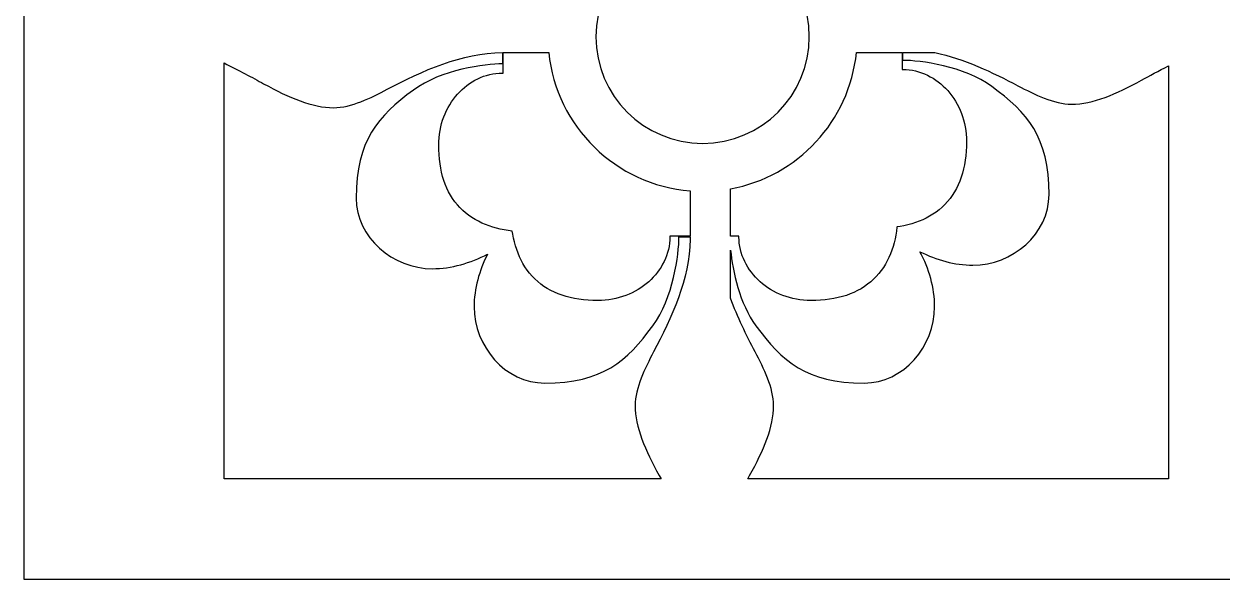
# Model space of a CAD drawing. Header units: centimetres. Extents: x 14.5 to 20.6, y -2.7 to 9.
# Drawn here: x 14.535 to 15.922, y -2.701 to -2.058 of the extents above; entities that cross this region are included whole.
import ezdxf

# ---------------------------------------------------------------- set-up
doc = ezdxf.new("R2010")
doc.units = ezdxf.units.CM
doc.header["$MEASUREMENT"] = 0
doc.layers.add('layer 1', color=7, linetype='Continuous')

msp = doc.modelspace()

# ---------------------------------------------------------------- linework, layer by layer
at = {"layer": 'layer 1', "color": 250, "lineweight": 30}
for points, knots in [([(14.53548, -2.70131), (14.53548, -2.70131), (14.53548, 9.00077), (14.53548, 9.00077), (14.53548, 9.00077), (14.53548, 9.00077), (20.59893, 9.00077), (20.59893, 9.00077), (20.59893, 9.00077), (20.59893, 9.00077), (20.59893, -2.70131), (20.59893, -2.70131), (20.59893, -2.70131), (20.59893, -2.70131), (14.53548, -2.70131), (14.53548, -2.70131)], [0, 0, 0, 0, 0.2, 0.2, 0.2, 0.2, 0.4, 0.4, 0.4, 0.4, 0.6, 0.6, 0.6, 0.6, 1, 1, 1, 1]), ([(15.19765, -2.07328), (15.19765, -2.00508), (15.25295, -1.94977), (15.32116, -1.94977), (15.32116, -1.94977), (15.38936, -1.94977), (15.44467, -2.00508), (15.44467, -2.07328), (15.44467, -2.07328), (15.44467, -2.14148), (15.38936, -2.19679), (15.32116, -2.19679), (15.32116, -2.19679), (15.25295, -2.19679), (15.19765, -2.14148), (15.19765, -2.07328)], [0, 0, 0, 0, 0.2, 0.2, 0.2, 0.2, 0.4, 0.4, 0.4, 0.4, 0.6, 0.6, 0.6, 0.6, 1, 1, 1, 1]), ([(15.27301, -2.58545), (15.27301, -2.58545), (15.27086, -2.58148), (15.27086, -2.58148), (15.27086, -2.58148), (15.25449, -2.55205), (15.24305, -2.52506), (15.24305, -2.50052), (15.24305, -2.50052), (15.24305, -2.48007), (15.25449, -2.45717), (15.26432, -2.43836), (15.26432, -2.43836), (15.28516, -2.39911), (15.30597, -2.35358), (15.30681, -2.30791), (15.30681, -2.30791), (15.30681, -2.30791), (15.30681, -2.30506), (15.30681, -2.30506), (15.30681, -2.30506), (15.30681, -2.30506), (15.29376, -2.30506), (15.29376, -2.30506), (15.29376, -2.30506), (15.29376, -2.32469), (15.28722, -2.37622), (15.26349, -2.4081), (15.26349, -2.4081), (15.23324, -2.449), (15.20544, -2.47434), (15.13837, -2.47434), (15.13837, -2.47434), (15.09257, -2.47434), (15.05659, -2.43183), (15.05659, -2.38602), (15.05659, -2.38602), (15.05659, -2.3653), (15.06263, -2.3439), (15.07218, -2.32495), (15.07218, -2.32495), (15.05257, -2.33531), (15.03013, -2.34193), (15.00841, -2.34193), (15.00841, -2.34193), (14.9626, -2.34193), (14.92009, -2.30595), (14.92009, -2.26015), (14.92009, -2.26015), (14.92009, -2.19308), (14.94543, -2.16529), (14.98633, -2.13503), (14.98633, -2.13503), (15.01821, -2.11131), (15.06974, -2.10476), (15.08938, -2.10476), (15.08938, -2.10476), (15.08938, -2.10476), (15.08938, -2.09168), (15.08938, -2.09168), (15.08938, -2.09168), (15.04275, -2.09168), (14.99614, -2.11294), (14.95607, -2.13421), (14.95607, -2.13421), (14.93726, -2.14403), (14.91436, -2.15547), (14.89391, -2.15547), (14.89391, -2.15547), (14.86937, -2.15547), (14.84239, -2.14403), (14.81296, -2.12766), (14.81296, -2.12766), (14.79994, -2.1206), (14.78405, -2.11218), (14.7672, -2.10371), (14.7672, -2.10371), (14.7672, -2.10371), (14.7672, -2.58545), (14.7672, -2.58545), (14.7672, -2.58545), (14.7672, -2.58545), (15.27301, -2.58545), (15.27301, -2.58545)], [0, 0, 0, 0, 0.0454545, 0.0454545, 0.0454545, 0.0454545, 0.0909091, 0.0909091, 0.0909091, 0.0909091, 0.1363636, 0.1363636, 0.1363636, 0.1363636, 0.1818182, 0.1818182, 0.1818182, 0.1818182, 0.2272727, 0.2272727, 0.2272727, 0.2272727, 0.2727273, 0.2727273, 0.2727273, 0.2727273, 0.3181818, 0.3181818, 0.3181818, 0.3181818, 0.3636364, 0.3636364, 0.3636364, 0.3636364, 0.4090909, 0.4090909, 0.4090909, 0.4090909, 0.4545455, 0.4545455, 0.4545455, 0.4545455, 0.5, 0.5, 0.5, 0.5, 0.5454545, 0.5454545, 0.5454545, 0.5454545, 0.5909091, 0.5909091, 0.5909091, 0.5909091, 0.6363636, 0.6363636, 0.6363636, 0.6363636, 0.6818182, 0.6818182, 0.6818182, 0.6818182, 0.7272727, 0.7272727, 0.7272727, 0.7272727, 0.7727273, 0.7727273, 0.7727273, 0.7727273, 0.8181818, 0.8181818, 0.8181818, 0.8181818, 0.8636364, 0.8636364, 0.8636364, 0.8636364, 0.9090909, 0.9090909, 0.9090909, 0.9090909, 1, 1, 1, 1]), ([(15.14304, -2.09168), (15.14304, -2.09168), (15.09009, -2.09168), (15.09009, -2.09168), (15.09009, -2.09168), (15.09009, -2.09168), (15.09009, -2.1153), (15.09009, -2.1153), (15.09009, -2.1153), (15.09009, -2.1153), (15.08909, -2.1153), (15.08909, -2.1153), (15.08909, -2.1153), (15.08909, -2.1153), (15.08563, -2.11541), (15.08563, -2.11541), (15.08563, -2.11541), (15.08563, -2.11541), (15.08193, -2.11574), (15.08193, -2.11574), (15.08193, -2.11574), (15.08193, -2.11574), (15.07826, -2.11629), (15.07826, -2.11629), (15.07826, -2.11629), (15.07826, -2.11629), (15.07465, -2.11705), (15.07465, -2.11705), (15.07465, -2.11705), (15.07465, -2.11705), (15.07109, -2.118), (15.07109, -2.118), (15.07109, -2.118), (15.07109, -2.118), (15.0676, -2.11915), (15.0676, -2.11915), (15.0676, -2.11915), (15.0676, -2.11915), (15.06418, -2.12048), (15.06418, -2.12048), (15.06418, -2.12048), (15.06418, -2.12048), (15.06084, -2.12199), (15.06084, -2.12199), (15.06084, -2.12199), (15.06084, -2.12199), (15.05758, -2.12368), (15.05758, -2.12368), (15.05758, -2.12368), (15.05758, -2.12368), (15.05441, -2.12552), (15.05441, -2.12552), (15.05441, -2.12552), (15.05441, -2.12552), (15.05133, -2.12753), (15.05133, -2.12753), (15.05133, -2.12753), (15.05133, -2.12753), (15.04834, -2.1297), (15.04834, -2.1297), (15.04834, -2.1297), (15.04834, -2.1297), (15.04546, -2.13201), (15.04546, -2.13201), (15.04546, -2.13201), (15.04546, -2.13201), (15.04267, -2.13447), (15.04267, -2.13447), (15.04267, -2.13447), (15.04267, -2.13447), (15.04, -2.13707), (15.04, -2.13707), (15.04, -2.13707), (15.04, -2.13707), (15.03744, -2.13981), (15.03744, -2.13981), (15.03744, -2.13981), (15.03744, -2.13981), (15.03499, -2.14268), (15.03499, -2.14268), (15.03499, -2.14268), (15.03499, -2.14268), (15.03267, -2.14568), (15.03267, -2.14568), (15.03267, -2.14568), (15.03267, -2.14568), (15.03047, -2.1488), (15.03047, -2.1488), (15.03047, -2.1488), (15.03047, -2.1488), (15.0284, -2.15205), (15.0284, -2.15205), (15.0284, -2.15205), (15.0284, -2.15205), (15.02647, -2.15541), (15.02647, -2.15541), (15.02647, -2.15541), (15.02647, -2.15541), (15.02468, -2.15888), (15.02468, -2.15888), (15.02468, -2.15888), (15.02468, -2.15888), (15.02304, -2.16246), (15.02304, -2.16246), (15.02304, -2.16246), (15.02304, -2.16246), (15.02154, -2.16614), (15.02154, -2.16614), (15.02154, -2.16614), (15.02154, -2.16614), (15.02021, -2.16993), (15.02021, -2.16993), (15.02021, -2.16993), (15.02021, -2.16993), (15.01903, -2.17381), (15.01903, -2.17381), (15.01903, -2.17381), (15.01903, -2.17381), (15.01802, -2.17778), (15.01802, -2.17778), (15.01802, -2.17778), (15.01802, -2.17778), (15.01719, -2.18184), (15.01719, -2.18184), (15.01719, -2.18184), (15.01719, -2.18184), (15.01653, -2.18598), (15.01653, -2.18598), (15.01653, -2.18598), (15.01653, -2.18598), (15.01605, -2.19019), (15.01605, -2.19019), (15.01605, -2.19019), (15.01605, -2.19019), (15.01576, -2.19447), (15.01576, -2.19447), (15.01576, -2.19447), (15.01576, -2.19447), (15.01567, -2.19875), (15.01567, -2.19875), (15.01567, -2.19875), (15.01567, -2.19875), (15.01576, -2.2044), (15.01576, -2.2044), (15.01576, -2.2044), (15.01576, -2.2044), (15.01603, -2.20985), (15.01603, -2.20985), (15.01603, -2.20985), (15.01603, -2.20985), (15.01648, -2.21516), (15.01648, -2.21516), (15.01648, -2.21516), (15.01648, -2.21516), (15.01713, -2.22033), (15.01713, -2.22033), (15.01713, -2.22033), (15.01713, -2.22033), (15.01796, -2.22537), (15.01796, -2.22537), (15.01796, -2.22537), (15.01796, -2.22537), (15.01898, -2.23028), (15.01898, -2.23028), (15.01898, -2.23028), (15.01898, -2.23028), (15.0202, -2.23505), (15.0202, -2.23505), (15.0202, -2.23505), (15.0202, -2.23505), (15.02162, -2.23968), (15.02162, -2.23968), (15.02162, -2.23968), (15.02162, -2.23968), (15.02324, -2.24417), (15.02324, -2.24417), (15.02324, -2.24417), (15.02324, -2.24417), (15.02507, -2.24853), (15.02507, -2.24853), (15.02507, -2.24853), (15.02507, -2.24853), (15.0271, -2.25273), (15.0271, -2.25273), (15.0271, -2.25273), (15.0271, -2.25273), (15.02934, -2.25677), (15.02934, -2.25677), (15.02934, -2.25677), (15.02934, -2.25677), (15.03177, -2.26065), (15.03177, -2.26065), (15.03177, -2.26065), (15.03177, -2.26065), (15.03441, -2.26436), (15.03441, -2.26436), (15.03441, -2.26436), (15.03441, -2.26436), (15.03724, -2.26788), (15.03724, -2.26788), (15.03724, -2.26788), (15.03724, -2.26788), (15.04025, -2.27122), (15.04025, -2.27122), (15.04025, -2.27122), (15.04025, -2.27122), (15.04344, -2.27436), (15.04344, -2.27436), (15.04344, -2.27436), (15.04344, -2.27436), (15.04679, -2.2773), (15.04679, -2.2773), (15.04679, -2.2773), (15.04679, -2.2773), (15.05029, -2.28004), (15.05029, -2.28004), (15.05029, -2.28004), (15.05029, -2.28004), (15.05393, -2.28258), (15.05393, -2.28258), (15.05393, -2.28258), (15.05393, -2.28258), (15.0577, -2.28491), (15.0577, -2.28491), (15.0577, -2.28491), (15.0577, -2.28491), (15.06159, -2.28705), (15.06159, -2.28705), (15.06159, -2.28705), (15.06159, -2.28705), (15.06558, -2.289), (15.06558, -2.289), (15.06558, -2.289), (15.06558, -2.289), (15.06968, -2.29075), (15.06968, -2.29075), (15.06968, -2.29075), (15.06968, -2.29075), (15.07387, -2.29232), (15.07387, -2.29232), (15.07387, -2.29232), (15.07387, -2.29232), (15.07814, -2.29372), (15.07814, -2.29372), (15.07814, -2.29372), (15.07814, -2.29372), (15.0825, -2.29495), (15.0825, -2.29495), (15.0825, -2.29495), (15.0825, -2.29495), (15.08694, -2.29602), (15.08694, -2.29602), (15.08694, -2.29602), (15.08694, -2.29602), (15.09145, -2.29693), (15.09145, -2.29693), (15.09145, -2.29693), (15.09145, -2.29693), (15.09604, -2.2977), (15.09604, -2.2977), (15.09604, -2.2977), (15.09604, -2.2977), (15.1007, -2.29832), (15.1007, -2.29832), (15.1007, -2.29832), (15.1007, -2.29832), (15.10084, -2.29833), (15.10084, -2.29833), (15.10084, -2.29833), (15.10084, -2.29833), (15.1014, -2.30185), (15.1014, -2.30185), (15.1014, -2.30185), (15.1014, -2.30185), (15.10228, -2.30642), (15.10228, -2.30642), (15.10228, -2.30642), (15.10228, -2.30642), (15.10332, -2.31091), (15.10332, -2.31091), (15.10332, -2.31091), (15.10332, -2.31091), (15.10452, -2.31533), (15.10452, -2.31533), (15.10452, -2.31533), (15.10452, -2.31533), (15.10589, -2.31966), (15.10589, -2.31966), (15.10589, -2.31966), (15.10589, -2.31966), (15.10744, -2.3239), (15.10744, -2.3239), (15.10744, -2.3239), (15.10744, -2.3239), (15.10917, -2.32805), (15.10917, -2.32805), (15.10917, -2.32805), (15.10917, -2.32805), (15.1111, -2.3321), (15.1111, -2.3321), (15.1111, -2.3321), (15.1111, -2.3321), (15.11321, -2.33604), (15.11321, -2.33604), (15.11321, -2.33604), (15.11321, -2.33604), (15.11553, -2.33986), (15.11553, -2.33986), (15.11553, -2.33986), (15.11553, -2.33986), (15.11806, -2.34356), (15.11806, -2.34356), (15.11806, -2.34356), (15.11806, -2.34356), (15.12079, -2.34712), (15.12079, -2.34712), (15.12079, -2.34712), (15.12079, -2.34712), (15.12373, -2.35052), (15.12373, -2.35052), (15.12373, -2.35052), (15.12373, -2.35052), (15.12687, -2.35375), (15.12687, -2.35375), (15.12687, -2.35375), (15.12687, -2.35375), (15.1302, -2.35681), (15.1302, -2.35681), (15.1302, -2.35681), (15.1302, -2.35681), (15.13373, -2.35969), (15.13373, -2.35969), (15.13373, -2.35969), (15.13373, -2.35969), (15.13745, -2.36238), (15.13745, -2.36238), (15.13745, -2.36238), (15.13745, -2.36238), (15.14135, -2.36486), (15.14135, -2.36486), (15.14135, -2.36486), (15.14135, -2.36486), (15.14541, -2.36713), (15.14541, -2.36713), (15.14541, -2.36713), (15.14541, -2.36713), (15.14963, -2.3692), (15.14963, -2.3692), (15.14963, -2.3692), (15.14963, -2.3692), (15.15401, -2.37106), (15.15401, -2.37106), (15.15401, -2.37106), (15.15401, -2.37106), (15.15853, -2.37271), (15.15853, -2.37271), (15.15853, -2.37271), (15.15853, -2.37271), (15.16319, -2.37415), (15.16319, -2.37415), (15.16319, -2.37415), (15.16319, -2.37415), (15.168, -2.37539), (15.168, -2.37539), (15.168, -2.37539), (15.168, -2.37539), (15.17294, -2.37644), (15.17294, -2.37644), (15.17294, -2.37644), (15.17294, -2.37644), (15.17802, -2.37728), (15.17802, -2.37728), (15.17802, -2.37728), (15.17802, -2.37728), (15.18323, -2.37794), (15.18323, -2.37794), (15.18323, -2.37794), (15.18323, -2.37794), (15.18858, -2.3784), (15.18858, -2.3784), (15.18858, -2.3784), (15.18858, -2.3784), (15.19407, -2.37868), (15.19407, -2.37868), (15.19407, -2.37868), (15.19407, -2.37868), (15.19977, -2.37877), (15.19977, -2.37877), (15.19977, -2.37877), (15.19977, -2.37877), (15.20405, -2.37867), (15.20405, -2.37867), (15.20405, -2.37867), (15.20405, -2.37867), (15.20833, -2.37838), (15.20833, -2.37838), (15.20833, -2.37838), (15.20833, -2.37838), (15.21254, -2.37791), (15.21254, -2.37791), (15.21254, -2.37791), (15.21254, -2.37791), (15.21668, -2.37725), (15.21668, -2.37725), (15.21668, -2.37725), (15.21668, -2.37725), (15.22074, -2.37641), (15.22074, -2.37641), (15.22074, -2.37641), (15.22074, -2.37641), (15.22471, -2.3754), (15.22471, -2.3754), (15.22471, -2.3754), (15.22471, -2.3754), (15.22859, -2.37423), (15.22859, -2.37423), (15.22859, -2.37423), (15.22859, -2.37423), (15.23238, -2.37289), (15.23238, -2.37289), (15.23238, -2.37289), (15.23238, -2.37289), (15.23606, -2.3714), (15.23606, -2.3714), (15.23606, -2.3714), (15.23606, -2.3714), (15.23964, -2.36975), (15.23964, -2.36975), (15.23964, -2.36975), (15.23964, -2.36975), (15.24312, -2.36796), (15.24312, -2.36796), (15.24312, -2.36796), (15.24312, -2.36796), (15.24648, -2.36603), (15.24648, -2.36603), (15.24648, -2.36603), (15.24648, -2.36603), (15.24972, -2.36396), (15.24972, -2.36396), (15.24972, -2.36396), (15.24972, -2.36396), (15.25285, -2.36177), (15.25285, -2.36177), (15.25285, -2.36177), (15.25285, -2.36177), (15.25585, -2.35944), (15.25585, -2.35944), (15.25585, -2.35944), (15.25585, -2.35944), (15.25872, -2.357), (15.25872, -2.357), (15.25872, -2.357), (15.25872, -2.357), (15.26145, -2.35444), (15.26145, -2.35444), (15.26145, -2.35444), (15.26145, -2.35444), (15.26406, -2.35176), (15.26406, -2.35176), (15.26406, -2.35176), (15.26406, -2.35176), (15.26651, -2.34898), (15.26651, -2.34898), (15.26651, -2.34898), (15.26651, -2.34898), (15.26883, -2.34609), (15.26883, -2.34609), (15.26883, -2.34609), (15.26883, -2.34609), (15.27099, -2.34311), (15.27099, -2.34311), (15.27099, -2.34311), (15.27099, -2.34311), (15.27301, -2.34003), (15.27301, -2.34003), (15.27301, -2.34003), (15.27301, -2.34003), (15.27485, -2.33686), (15.27485, -2.33686), (15.27485, -2.33686), (15.27485, -2.33686), (15.27654, -2.33359), (15.27654, -2.33359), (15.27654, -2.33359), (15.27654, -2.33359), (15.27805, -2.33025), (15.27805, -2.33025), (15.27805, -2.33025), (15.27805, -2.33025), (15.27938, -2.32684), (15.27938, -2.32684), (15.27938, -2.32684), (15.27938, -2.32684), (15.28053, -2.32335), (15.28053, -2.32335), (15.28053, -2.32335), (15.28053, -2.32335), (15.28148, -2.31979), (15.28148, -2.31979), (15.28148, -2.31979), (15.28148, -2.31979), (15.28224, -2.31617), (15.28224, -2.31617), (15.28224, -2.31617), (15.28224, -2.31617), (15.28279, -2.31251), (15.28279, -2.31251), (15.28279, -2.31251), (15.28279, -2.31251), (15.28312, -2.3088), (15.28312, -2.3088), (15.28312, -2.3088), (15.28312, -2.3088), (15.28323, -2.30535), (15.28323, -2.30535), (15.28323, -2.30535), (15.28323, -2.30535), (15.28323, -2.30435), (15.28323, -2.30435), (15.28323, -2.30435), (15.28323, -2.30435), (15.30681, -2.30435), (15.30681, -2.30435), (15.30681, -2.30435), (15.30681, -2.30435), (15.30681, -2.25176), (15.30681, -2.25176), (15.30681, -2.25176), (15.22073, -2.24493), (15.15178, -2.1772), (15.14304, -2.09168)], [0, 0, 0, 0, 0.0074627, 0.0074627, 0.0074627, 0.0074627, 0.0149254, 0.0149254, 0.0149254, 0.0149254, 0.0223881, 0.0223881, 0.0223881, 0.0223881, 0.0298507, 0.0298507, 0.0298507, 0.0298507, 0.0373134, 0.0373134, 0.0373134, 0.0373134, 0.0447761, 0.0447761, 0.0447761, 0.0447761, 0.0522388, 0.0522388, 0.0522388, 0.0522388, 0.0597015, 0.0597015, 0.0597015, 0.0597015, 0.0671642, 0.0671642, 0.0671642, 0.0671642, 0.0746269, 0.0746269, 0.0746269, 0.0746269, 0.0820896, 0.0820896, 0.0820896, 0.0820896, 0.0895522, 0.0895522, 0.0895522, 0.0895522, 0.0970149, 0.0970149, 0.0970149, 0.0970149, 0.1044776, 0.1044776, 0.1044776, 0.1044776, 0.1119403, 0.1119403, 0.1119403, 0.1119403, 0.119403, 0.119403, 0.119403, 0.119403, 0.1268657, 0.1268657, 0.1268657, 0.1268657, 0.1343284, 0.1343284, 0.1343284, 0.1343284, 0.141791, 0.141791, 0.141791, 0.141791, 0.1492537, 0.1492537, 0.1492537, 0.1492537, 0.1567164, 0.1567164, 0.1567164, 0.1567164, 0.1641791, 0.1641791, 0.1641791, 0.1641791, 0.1716418, 0.1716418, 0.1716418, 0.1716418, 0.1791045, 0.1791045, 0.1791045, 0.1791045, 0.1865672, 0.1865672, 0.1865672, 0.1865672, 0.1940299, 0.1940299, 0.1940299, 0.1940299, 0.2014925, 0.2014925, 0.2014925, 0.2014925, 0.2089552, 0.2089552, 0.2089552, 0.2089552, 0.2164179, 0.2164179, 0.2164179, 0.2164179, 0.2238806, 0.2238806, 0.2238806, 0.2238806, 0.2313433, 0.2313433, 0.2313433, 0.2313433, 0.238806, 0.238806, 0.238806, 0.238806, 0.2462687, 0.2462687, 0.2462687, 0.2462687, 0.2537313, 0.2537313, 0.2537313, 0.2537313, 0.261194, 0.261194, 0.261194, 0.261194, 0.2686567, 0.2686567, 0.2686567, 0.2686567, 0.2761194, 0.2761194, 0.2761194, 0.2761194, 0.2835821, 0.2835821, 0.2835821, 0.2835821, 0.2910448, 0.2910448, 0.2910448, 0.2910448, 0.2985075, 0.2985075, 0.2985075, 0.2985075, 0.3059701, 0.3059701, 0.3059701, 0.3059701, 0.3134328, 0.3134328, 0.3134328, 0.3134328, 0.3208955, 0.3208955, 0.3208955, 0.3208955, 0.3283582, 0.3283582, 0.3283582, 0.3283582, 0.3358209, 0.3358209, 0.3358209, 0.3358209, 0.3432836, 0.3432836, 0.3432836, 0.3432836, 0.3507463, 0.3507463, 0.3507463, 0.3507463, 0.358209, 0.358209, 0.358209, 0.358209, 0.3656716, 0.3656716, 0.3656716, 0.3656716, 0.3731343, 0.3731343, 0.3731343, 0.3731343, 0.380597, 0.380597, 0.380597, 0.380597, 0.3880597, 0.3880597, 0.3880597, 0.3880597, 0.3955224, 0.3955224, 0.3955224, 0.3955224, 0.4029851, 0.4029851, 0.4029851, 0.4029851, 0.4104478, 0.4104478, 0.4104478, 0.4104478, 0.4179104, 0.4179104, 0.4179104, 0.4179104, 0.4253731, 0.4253731, 0.4253731, 0.4253731, 0.4328358, 0.4328358, 0.4328358, 0.4328358, 0.4402985, 0.4402985, 0.4402985, 0.4402985, 0.4477612, 0.4477612, 0.4477612, 0.4477612, 0.4552239, 0.4552239, 0.4552239, 0.4552239, 0.4626866, 0.4626866, 0.4626866, 0.4626866, 0.4701493, 0.4701493, 0.4701493, 0.4701493, 0.4776119, 0.4776119, 0.4776119, 0.4776119, 0.4850746, 0.4850746, 0.4850746, 0.4850746, 0.4925373, 0.4925373, 0.4925373, 0.4925373, 0.5, 0.5, 0.5, 0.5, 0.5074627, 0.5074627, 0.5074627, 0.5074627, 0.5149254, 0.5149254, 0.5149254, 0.5149254, 0.5223881, 0.5223881, 0.5223881, 0.5223881, 0.5298507, 0.5298507, 0.5298507, 0.5298507, 0.5373134, 0.5373134, 0.5373134, 0.5373134, 0.5447761, 0.5447761, 0.5447761, 0.5447761, 0.5522388, 0.5522388, 0.5522388, 0.5522388, 0.5597015, 0.5597015, 0.5597015, 0.5597015, 0.5671642, 0.5671642, 0.5671642, 0.5671642, 0.5746269, 0.5746269, 0.5746269, 0.5746269, 0.5820896, 0.5820896, 0.5820896, 0.5820896, 0.5895522, 0.5895522, 0.5895522, 0.5895522, 0.5970149, 0.5970149, 0.5970149, 0.5970149, 0.6044776, 0.6044776, 0.6044776, 0.6044776, 0.6119403, 0.6119403, 0.6119403, 0.6119403, 0.619403, 0.619403, 0.619403, 0.619403, 0.6268657, 0.6268657, 0.6268657, 0.6268657, 0.6343284, 0.6343284, 0.6343284, 0.6343284, 0.641791, 0.641791, 0.641791, 0.641791, 0.6492537, 0.6492537, 0.6492537, 0.6492537, 0.6567164, 0.6567164, 0.6567164, 0.6567164, 0.6641791, 0.6641791, 0.6641791, 0.6641791, 0.6716418, 0.6716418, 0.6716418, 0.6716418, 0.6791045, 0.6791045, 0.6791045, 0.6791045, 0.6865672, 0.6865672, 0.6865672, 0.6865672, 0.6940299, 0.6940299, 0.6940299, 0.6940299, 0.7014925, 0.7014925, 0.7014925, 0.7014925, 0.7089552, 0.7089552, 0.7089552, 0.7089552, 0.7164179, 0.7164179, 0.7164179, 0.7164179, 0.7238806, 0.7238806, 0.7238806, 0.7238806, 0.7313433, 0.7313433, 0.7313433, 0.7313433, 0.738806, 0.738806, 0.738806, 0.738806, 0.7462687, 0.7462687, 0.7462687, 0.7462687, 0.7537313, 0.7537313, 0.7537313, 0.7537313, 0.761194, 0.761194, 0.761194, 0.761194, 0.7686567, 0.7686567, 0.7686567, 0.7686567, 0.7761194, 0.7761194, 0.7761194, 0.7761194, 0.7835821, 0.7835821, 0.7835821, 0.7835821, 0.7910448, 0.7910448, 0.7910448, 0.7910448, 0.7985075, 0.7985075, 0.7985075, 0.7985075, 0.8059701, 0.8059701, 0.8059701, 0.8059701, 0.8134328, 0.8134328, 0.8134328, 0.8134328, 0.8208955, 0.8208955, 0.8208955, 0.8208955, 0.8283582, 0.8283582, 0.8283582, 0.8283582, 0.8358209, 0.8358209, 0.8358209, 0.8358209, 0.8432836, 0.8432836, 0.8432836, 0.8432836, 0.8507463, 0.8507463, 0.8507463, 0.8507463, 0.858209, 0.858209, 0.858209, 0.858209, 0.8656716, 0.8656716, 0.8656716, 0.8656716, 0.8731343, 0.8731343, 0.8731343, 0.8731343, 0.880597, 0.880597, 0.880597, 0.880597, 0.8880597, 0.8880597, 0.8880597, 0.8880597, 0.8955224, 0.8955224, 0.8955224, 0.8955224, 0.9029851, 0.9029851, 0.9029851, 0.9029851, 0.9104478, 0.9104478, 0.9104478, 0.9104478, 0.9179104, 0.9179104, 0.9179104, 0.9179104, 0.9253731, 0.9253731, 0.9253731, 0.9253731, 0.9328358, 0.9328358, 0.9328358, 0.9328358, 0.9402985, 0.9402985, 0.9402985, 0.9402985, 0.9477612, 0.9477612, 0.9477612, 0.9477612, 0.9552239, 0.9552239, 0.9552239, 0.9552239, 0.9626866, 0.9626866, 0.9626866, 0.9626866, 0.9701493, 0.9701493, 0.9701493, 0.9701493, 0.9776119, 0.9776119, 0.9776119, 0.9776119, 0.9850746, 0.9850746, 0.9850746, 0.9850746, 1, 1, 1, 1]), ([(15.8605, -2.58545), (15.8605, -2.58545), (15.8605, -2.10707), (15.8605, -2.10707), (15.8605, -2.10707), (15.84914, -2.11294), (15.83853, -2.11859), (15.82935, -2.12357), (15.82935, -2.12357), (15.79992, -2.13994), (15.77294, -2.15138), (15.7484, -2.15138), (15.7484, -2.15138), (15.72795, -2.15138), (15.70505, -2.13994), (15.68624, -2.13012), (15.68624, -2.13012), (15.65679, -2.11448), (15.62381, -2.09886), (15.58989, -2.09168), (15.58989, -2.09168), (15.58989, -2.09168), (15.55294, -2.09168), (15.55294, -2.09168), (15.55294, -2.09168), (15.55294, -2.09168), (15.55294, -2.10067), (15.55294, -2.10067), (15.55294, -2.10067), (15.57257, -2.10067), (15.6241, -2.10722), (15.65598, -2.13094), (15.65598, -2.13094), (15.69688, -2.1612), (15.72222, -2.18899), (15.72222, -2.25607), (15.72222, -2.25607), (15.72222, -2.30187), (15.67971, -2.33784), (15.6339, -2.33784), (15.6339, -2.33784), (15.61317, -2.33784), (15.59178, -2.33181), (15.57282, -2.32225), (15.57282, -2.32225), (15.58318, -2.34186), (15.5898, -2.36431), (15.5898, -2.38602), (15.5898, -2.38602), (15.5898, -2.43183), (15.55383, -2.47434), (15.50803, -2.47434), (15.50803, -2.47434), (15.44096, -2.47434), (15.41316, -2.449), (15.3829, -2.4081), (15.3829, -2.4081), (15.36394, -2.38262), (15.35595, -2.34457), (15.35351, -2.32031), (15.35351, -2.32031), (15.35351, -2.32031), (15.35351, -2.37603), (15.35351, -2.37603), (15.35351, -2.37603), (15.36141, -2.39785), (15.37175, -2.41888), (15.38209, -2.43836), (15.38209, -2.43836), (15.3919, -2.45717), (15.40335, -2.48007), (15.40335, -2.50052), (15.40335, -2.50052), (15.40335, -2.52506), (15.3919, -2.55205), (15.37554, -2.58148), (15.37554, -2.58148), (15.37554, -2.58148), (15.37339, -2.58545), (15.37339, -2.58545), (15.37339, -2.58545), (15.37339, -2.58545), (15.8605, -2.58545), (15.8605, -2.58545)], [0, 0, 0, 0, 0.0454545, 0.0454545, 0.0454545, 0.0454545, 0.0909091, 0.0909091, 0.0909091, 0.0909091, 0.1363636, 0.1363636, 0.1363636, 0.1363636, 0.1818182, 0.1818182, 0.1818182, 0.1818182, 0.2272727, 0.2272727, 0.2272727, 0.2272727, 0.2727273, 0.2727273, 0.2727273, 0.2727273, 0.3181818, 0.3181818, 0.3181818, 0.3181818, 0.3636364, 0.3636364, 0.3636364, 0.3636364, 0.4090909, 0.4090909, 0.4090909, 0.4090909, 0.4545455, 0.4545455, 0.4545455, 0.4545455, 0.5, 0.5, 0.5, 0.5, 0.5454545, 0.5454545, 0.5454545, 0.5454545, 0.5909091, 0.5909091, 0.5909091, 0.5909091, 0.6363636, 0.6363636, 0.6363636, 0.6363636, 0.6818182, 0.6818182, 0.6818182, 0.6818182, 0.7272727, 0.7272727, 0.7272727, 0.7272727, 0.7727273, 0.7727273, 0.7727273, 0.7727273, 0.8181818, 0.8181818, 0.8181818, 0.8181818, 0.8636364, 0.8636364, 0.8636364, 0.8636364, 0.9090909, 0.9090909, 0.9090909, 0.9090909, 1, 1, 1, 1]), ([(15.55222, -2.09168), (15.55222, -2.09168), (15.49926, -2.09168), (15.49926, -2.09168), (15.49926, -2.09168), (15.49114, -2.17114), (15.43104, -2.23525), (15.35351, -2.24941), (15.35351, -2.24941), (15.35351, -2.24941), (15.35351, -2.30435), (15.35351, -2.30435), (15.35351, -2.30435), (15.35351, -2.30435), (15.36318, -2.30435), (15.36318, -2.30435), (15.36318, -2.30435), (15.36318, -2.30435), (15.36318, -2.30534), (15.36318, -2.30534), (15.36318, -2.30534), (15.36318, -2.30534), (15.36328, -2.3088), (15.36328, -2.3088), (15.36328, -2.3088), (15.36328, -2.3088), (15.36362, -2.31251), (15.36362, -2.31251), (15.36362, -2.31251), (15.36362, -2.31251), (15.36417, -2.31617), (15.36417, -2.31617), (15.36417, -2.31617), (15.36417, -2.31617), (15.36492, -2.31979), (15.36492, -2.31979), (15.36492, -2.31979), (15.36492, -2.31979), (15.36587, -2.32334), (15.36587, -2.32334), (15.36587, -2.32334), (15.36587, -2.32334), (15.36702, -2.32684), (15.36702, -2.32684), (15.36702, -2.32684), (15.36702, -2.32684), (15.36836, -2.33026), (15.36836, -2.33026), (15.36836, -2.33026), (15.36836, -2.33026), (15.36987, -2.33359), (15.36987, -2.33359), (15.36987, -2.33359), (15.36987, -2.33359), (15.37155, -2.33685), (15.37155, -2.33685), (15.37155, -2.33685), (15.37155, -2.33685), (15.3734, -2.34002), (15.3734, -2.34002), (15.3734, -2.34002), (15.3734, -2.34002), (15.37541, -2.34311), (15.37541, -2.34311), (15.37541, -2.34311), (15.37541, -2.34311), (15.37757, -2.34609), (15.37757, -2.34609), (15.37757, -2.34609), (15.37757, -2.34609), (15.37988, -2.34898), (15.37988, -2.34898), (15.37988, -2.34898), (15.37988, -2.34898), (15.38235, -2.35176), (15.38235, -2.35176), (15.38235, -2.35176), (15.38235, -2.35176), (15.38495, -2.35444), (15.38495, -2.35444), (15.38495, -2.35444), (15.38495, -2.35444), (15.38768, -2.35699), (15.38768, -2.35699), (15.38768, -2.35699), (15.38768, -2.35699), (15.39055, -2.35944), (15.39055, -2.35944), (15.39055, -2.35944), (15.39055, -2.35944), (15.39355, -2.36176), (15.39355, -2.36176), (15.39355, -2.36176), (15.39355, -2.36176), (15.39667, -2.36396), (15.39667, -2.36396), (15.39667, -2.36396), (15.39667, -2.36396), (15.39992, -2.36603), (15.39992, -2.36603), (15.39992, -2.36603), (15.39992, -2.36603), (15.40328, -2.36796), (15.40328, -2.36796), (15.40328, -2.36796), (15.40328, -2.36796), (15.40675, -2.36975), (15.40675, -2.36975), (15.40675, -2.36975), (15.40675, -2.36975), (15.41033, -2.3714), (15.41033, -2.3714), (15.41033, -2.3714), (15.41033, -2.3714), (15.41402, -2.37289), (15.41402, -2.37289), (15.41402, -2.37289), (15.41402, -2.37289), (15.4178, -2.37423), (15.4178, -2.37423), (15.4178, -2.37423), (15.4178, -2.37423), (15.42168, -2.3754), (15.42168, -2.3754), (15.42168, -2.3754), (15.42168, -2.3754), (15.42566, -2.37641), (15.42566, -2.37641), (15.42566, -2.37641), (15.42566, -2.37641), (15.42972, -2.37725), (15.42972, -2.37725), (15.42972, -2.37725), (15.42972, -2.37725), (15.43385, -2.37791), (15.43385, -2.37791), (15.43385, -2.37791), (15.43385, -2.37791), (15.43806, -2.37838), (15.43806, -2.37838), (15.43806, -2.37838), (15.43806, -2.37838), (15.44234, -2.37867), (15.44234, -2.37867), (15.44234, -2.37867), (15.44234, -2.37867), (15.44663, -2.37877), (15.44663, -2.37877), (15.44663, -2.37877), (15.44663, -2.37877), (15.45227, -2.37868), (15.45227, -2.37868), (15.45227, -2.37868), (15.45227, -2.37868), (15.45772, -2.37841), (15.45772, -2.37841), (15.45772, -2.37841), (15.45772, -2.37841), (15.46303, -2.37795), (15.46303, -2.37795), (15.46303, -2.37795), (15.46303, -2.37795), (15.46821, -2.37731), (15.46821, -2.37731), (15.46821, -2.37731), (15.46821, -2.37731), (15.47324, -2.37648), (15.47324, -2.37648), (15.47324, -2.37648), (15.47324, -2.37648), (15.47815, -2.37545), (15.47815, -2.37545), (15.47815, -2.37545), (15.47815, -2.37545), (15.48292, -2.37423), (15.48292, -2.37423), (15.48292, -2.37423), (15.48292, -2.37423), (15.48755, -2.37281), (15.48755, -2.37281), (15.48755, -2.37281), (15.48755, -2.37281), (15.49205, -2.37119), (15.49205, -2.37119), (15.49205, -2.37119), (15.49205, -2.37119), (15.4964, -2.36936), (15.4964, -2.36936), (15.4964, -2.36936), (15.4964, -2.36936), (15.5006, -2.36733), (15.5006, -2.36733), (15.5006, -2.36733), (15.5006, -2.36733), (15.50465, -2.3651), (15.50465, -2.3651), (15.50465, -2.3651), (15.50465, -2.3651), (15.50852, -2.36266), (15.50852, -2.36266), (15.50852, -2.36266), (15.50852, -2.36266), (15.51223, -2.36002), (15.51223, -2.36002), (15.51223, -2.36002), (15.51223, -2.36002), (15.51576, -2.35719), (15.51576, -2.35719), (15.51576, -2.35719), (15.51576, -2.35719), (15.51909, -2.35418), (15.51909, -2.35418), (15.51909, -2.35418), (15.51909, -2.35418), (15.52223, -2.35099), (15.52223, -2.35099), (15.52223, -2.35099), (15.52223, -2.35099), (15.52518, -2.34764), (15.52518, -2.34764), (15.52518, -2.34764), (15.52518, -2.34764), (15.52792, -2.34414), (15.52792, -2.34414), (15.52792, -2.34414), (15.52792, -2.34414), (15.53045, -2.3405), (15.53045, -2.3405), (15.53045, -2.3405), (15.53045, -2.3405), (15.53279, -2.33673), (15.53279, -2.33673), (15.53279, -2.33673), (15.53279, -2.33673), (15.53493, -2.33284), (15.53493, -2.33284), (15.53493, -2.33284), (15.53493, -2.33284), (15.53687, -2.32885), (15.53687, -2.32885), (15.53687, -2.32885), (15.53687, -2.32885), (15.53863, -2.32475), (15.53863, -2.32475), (15.53863, -2.32475), (15.53863, -2.32475), (15.5402, -2.32056), (15.5402, -2.32056), (15.5402, -2.32056), (15.5402, -2.32056), (15.5416, -2.31629), (15.5416, -2.31629), (15.5416, -2.31629), (15.5416, -2.31629), (15.54283, -2.31193), (15.54283, -2.31193), (15.54283, -2.31193), (15.54283, -2.31193), (15.54389, -2.30749), (15.54389, -2.30749), (15.54389, -2.30749), (15.54389, -2.30749), (15.54481, -2.30298), (15.54481, -2.30298), (15.54481, -2.30298), (15.54481, -2.30298), (15.54557, -2.29839), (15.54557, -2.29839), (15.54557, -2.29839), (15.54557, -2.29839), (15.54619, -2.29373), (15.54619, -2.29373), (15.54619, -2.29373), (15.54619, -2.29373), (15.54621, -2.29359), (15.54621, -2.29359), (15.54621, -2.29359), (15.54621, -2.29359), (15.54972, -2.29304), (15.54972, -2.29304), (15.54972, -2.29304), (15.54972, -2.29304), (15.55429, -2.29215), (15.55429, -2.29215), (15.55429, -2.29215), (15.55429, -2.29215), (15.55878, -2.29112), (15.55878, -2.29112), (15.55878, -2.29112), (15.55878, -2.29112), (15.5632, -2.28991), (15.5632, -2.28991), (15.5632, -2.28991), (15.5632, -2.28991), (15.56753, -2.28854), (15.56753, -2.28854), (15.56753, -2.28854), (15.56753, -2.28854), (15.57177, -2.28699), (15.57177, -2.28699), (15.57177, -2.28699), (15.57177, -2.28699), (15.57592, -2.28526), (15.57592, -2.28526), (15.57592, -2.28526), (15.57592, -2.28526), (15.57997, -2.28334), (15.57997, -2.28334), (15.57997, -2.28334), (15.57997, -2.28334), (15.58391, -2.28122), (15.58391, -2.28122), (15.58391, -2.28122), (15.58391, -2.28122), (15.58774, -2.2789), (15.58774, -2.2789), (15.58774, -2.2789), (15.58774, -2.2789), (15.59143, -2.27638), (15.59143, -2.27638), (15.59143, -2.27638), (15.59143, -2.27638), (15.59499, -2.27364), (15.59499, -2.27364), (15.59499, -2.27364), (15.59499, -2.27364), (15.59839, -2.27071), (15.59839, -2.27071), (15.59839, -2.27071), (15.59839, -2.27071), (15.60163, -2.26757), (15.60163, -2.26757), (15.60163, -2.26757), (15.60163, -2.26757), (15.60469, -2.26423), (15.60469, -2.26423), (15.60469, -2.26423), (15.60469, -2.26423), (15.60757, -2.2607), (15.60757, -2.2607), (15.60757, -2.2607), (15.60757, -2.2607), (15.61025, -2.25698), (15.61025, -2.25698), (15.61025, -2.25698), (15.61025, -2.25698), (15.61273, -2.25309), (15.61273, -2.25309), (15.61273, -2.25309), (15.61273, -2.25309), (15.615, -2.24903), (15.615, -2.24903), (15.615, -2.24903), (15.615, -2.24903), (15.61707, -2.2448), (15.61707, -2.2448), (15.61707, -2.2448), (15.61707, -2.2448), (15.61893, -2.24043), (15.61893, -2.24043), (15.61893, -2.24043), (15.61893, -2.24043), (15.62058, -2.23591), (15.62058, -2.23591), (15.62058, -2.23591), (15.62058, -2.23591), (15.62203, -2.23124), (15.62203, -2.23124), (15.62203, -2.23124), (15.62203, -2.23124), (15.62327, -2.22644), (15.62327, -2.22644), (15.62327, -2.22644), (15.62327, -2.22644), (15.62431, -2.2215), (15.62431, -2.2215), (15.62431, -2.2215), (15.62431, -2.2215), (15.62516, -2.21642), (15.62516, -2.21642), (15.62516, -2.21642), (15.62516, -2.21642), (15.62581, -2.21121), (15.62581, -2.21121), (15.62581, -2.21121), (15.62581, -2.21121), (15.62627, -2.20586), (15.62627, -2.20586), (15.62627, -2.20586), (15.62627, -2.20586), (15.62655, -2.20036), (15.62655, -2.20036), (15.62655, -2.20036), (15.62655, -2.20036), (15.62664, -2.19466), (15.62664, -2.19466), (15.62664, -2.19466), (15.62664, -2.19466), (15.62655, -2.19038), (15.62655, -2.19038), (15.62655, -2.19038), (15.62655, -2.19038), (15.62626, -2.1861), (15.62626, -2.1861), (15.62626, -2.1861), (15.62626, -2.1861), (15.62578, -2.18189), (15.62578, -2.18189), (15.62578, -2.18189), (15.62578, -2.18189), (15.62512, -2.17775), (15.62512, -2.17775), (15.62512, -2.17775), (15.62512, -2.17775), (15.62429, -2.17369), (15.62429, -2.17369), (15.62429, -2.17369), (15.62429, -2.17369), (15.62328, -2.16972), (15.62328, -2.16972), (15.62328, -2.16972), (15.62328, -2.16972), (15.6221, -2.16584), (15.6221, -2.16584), (15.6221, -2.16584), (15.6221, -2.16584), (15.62077, -2.16205), (15.62077, -2.16205), (15.62077, -2.16205), (15.62077, -2.16205), (15.61927, -2.15837), (15.61927, -2.15837), (15.61927, -2.15837), (15.61927, -2.15837), (15.61763, -2.15479), (15.61763, -2.15479), (15.61763, -2.15479), (15.61763, -2.15479), (15.61584, -2.15132), (15.61584, -2.15132), (15.61584, -2.15132), (15.61584, -2.15132), (15.6139, -2.14796), (15.6139, -2.14796), (15.6139, -2.14796), (15.6139, -2.14796), (15.61184, -2.14471), (15.61184, -2.14471), (15.61184, -2.14471), (15.61184, -2.14471), (15.60964, -2.14159), (15.60964, -2.14159), (15.60964, -2.14159), (15.60964, -2.14159), (15.60732, -2.13859), (15.60732, -2.13859), (15.60732, -2.13859), (15.60732, -2.13859), (15.60487, -2.13572), (15.60487, -2.13572), (15.60487, -2.13572), (15.60487, -2.13572), (15.60231, -2.13298), (15.60231, -2.13298), (15.60231, -2.13298), (15.60231, -2.13298), (15.59963, -2.13038), (15.59963, -2.13038), (15.59963, -2.13038), (15.59963, -2.13038), (15.59685, -2.12792), (15.59685, -2.12792), (15.59685, -2.12792), (15.59685, -2.12792), (15.59397, -2.1256), (15.59397, -2.1256), (15.59397, -2.1256), (15.59397, -2.1256), (15.59098, -2.12344), (15.59098, -2.12344), (15.59098, -2.12344), (15.59098, -2.12344), (15.5879, -2.12143), (15.5879, -2.12143), (15.5879, -2.12143), (15.5879, -2.12143), (15.58473, -2.11958), (15.58473, -2.11958), (15.58473, -2.11958), (15.58473, -2.11958), (15.58147, -2.1179), (15.58147, -2.1179), (15.58147, -2.1179), (15.58147, -2.1179), (15.57812, -2.11639), (15.57812, -2.11639), (15.57812, -2.11639), (15.57812, -2.11639), (15.57471, -2.11505), (15.57471, -2.11505), (15.57471, -2.11505), (15.57471, -2.11505), (15.57122, -2.11391), (15.57122, -2.11391), (15.57122, -2.11391), (15.57122, -2.11391), (15.56766, -2.11295), (15.56766, -2.11295), (15.56766, -2.11295), (15.56766, -2.11295), (15.56405, -2.1122), (15.56405, -2.1122), (15.56405, -2.1122), (15.56405, -2.1122), (15.56038, -2.11165), (15.56038, -2.11165), (15.56038, -2.11165), (15.56038, -2.11165), (15.55668, -2.11131), (15.55668, -2.11131), (15.55668, -2.11131), (15.55668, -2.11131), (15.55322, -2.11121), (15.55322, -2.11121), (15.55322, -2.11121), (15.55322, -2.11121), (15.55222, -2.11121), (15.55222, -2.11121), (15.55222, -2.11121), (15.55222, -2.11121), (15.55222, -2.09168), (15.55222, -2.09168)], [0, 0, 0, 0, 0.0074627, 0.0074627, 0.0074627, 0.0074627, 0.0149254, 0.0149254, 0.0149254, 0.0149254, 0.0223881, 0.0223881, 0.0223881, 0.0223881, 0.0298507, 0.0298507, 0.0298507, 0.0298507, 0.0373134, 0.0373134, 0.0373134, 0.0373134, 0.0447761, 0.0447761, 0.0447761, 0.0447761, 0.0522388, 0.0522388, 0.0522388, 0.0522388, 0.0597015, 0.0597015, 0.0597015, 0.0597015, 0.0671642, 0.0671642, 0.0671642, 0.0671642, 0.0746269, 0.0746269, 0.0746269, 0.0746269, 0.0820896, 0.0820896, 0.0820896, 0.0820896, 0.0895522, 0.0895522, 0.0895522, 0.0895522, 0.0970149, 0.0970149, 0.0970149, 0.0970149, 0.1044776, 0.1044776, 0.1044776, 0.1044776, 0.1119403, 0.1119403, 0.1119403, 0.1119403, 0.119403, 0.119403, 0.119403, 0.119403, 0.1268657, 0.1268657, 0.1268657, 0.1268657, 0.1343284, 0.1343284, 0.1343284, 0.1343284, 0.141791, 0.141791, 0.141791, 0.141791, 0.1492537, 0.1492537, 0.1492537, 0.1492537, 0.1567164, 0.1567164, 0.1567164, 0.1567164, 0.1641791, 0.1641791, 0.1641791, 0.1641791, 0.1716418, 0.1716418, 0.1716418, 0.1716418, 0.1791045, 0.1791045, 0.1791045, 0.1791045, 0.1865672, 0.1865672, 0.1865672, 0.1865672, 0.1940299, 0.1940299, 0.1940299, 0.1940299, 0.2014925, 0.2014925, 0.2014925, 0.2014925, 0.2089552, 0.2089552, 0.2089552, 0.2089552, 0.2164179, 0.2164179, 0.2164179, 0.2164179, 0.2238806, 0.2238806, 0.2238806, 0.2238806, 0.2313433, 0.2313433, 0.2313433, 0.2313433, 0.238806, 0.238806, 0.238806, 0.238806, 0.2462687, 0.2462687, 0.2462687, 0.2462687, 0.2537313, 0.2537313, 0.2537313, 0.2537313, 0.261194, 0.261194, 0.261194, 0.261194, 0.2686567, 0.2686567, 0.2686567, 0.2686567, 0.2761194, 0.2761194, 0.2761194, 0.2761194, 0.2835821, 0.2835821, 0.2835821, 0.2835821, 0.2910448, 0.2910448, 0.2910448, 0.2910448, 0.2985075, 0.2985075, 0.2985075, 0.2985075, 0.3059701, 0.3059701, 0.3059701, 0.3059701, 0.3134328, 0.3134328, 0.3134328, 0.3134328, 0.3208955, 0.3208955, 0.3208955, 0.3208955, 0.3283582, 0.3283582, 0.3283582, 0.3283582, 0.3358209, 0.3358209, 0.3358209, 0.3358209, 0.3432836, 0.3432836, 0.3432836, 0.3432836, 0.3507463, 0.3507463, 0.3507463, 0.3507463, 0.358209, 0.358209, 0.358209, 0.358209, 0.3656716, 0.3656716, 0.3656716, 0.3656716, 0.3731343, 0.3731343, 0.3731343, 0.3731343, 0.380597, 0.380597, 0.380597, 0.380597, 0.3880597, 0.3880597, 0.3880597, 0.3880597, 0.3955224, 0.3955224, 0.3955224, 0.3955224, 0.4029851, 0.4029851, 0.4029851, 0.4029851, 0.4104478, 0.4104478, 0.4104478, 0.4104478, 0.4179104, 0.4179104, 0.4179104, 0.4179104, 0.4253731, 0.4253731, 0.4253731, 0.4253731, 0.4328358, 0.4328358, 0.4328358, 0.4328358, 0.4402985, 0.4402985, 0.4402985, 0.4402985, 0.4477612, 0.4477612, 0.4477612, 0.4477612, 0.4552239, 0.4552239, 0.4552239, 0.4552239, 0.4626866, 0.4626866, 0.4626866, 0.4626866, 0.4701493, 0.4701493, 0.4701493, 0.4701493, 0.4776119, 0.4776119, 0.4776119, 0.4776119, 0.4850746, 0.4850746, 0.4850746, 0.4850746, 0.4925373, 0.4925373, 0.4925373, 0.4925373, 0.5, 0.5, 0.5, 0.5, 0.5074627, 0.5074627, 0.5074627, 0.5074627, 0.5149254, 0.5149254, 0.5149254, 0.5149254, 0.5223881, 0.5223881, 0.5223881, 0.5223881, 0.5298507, 0.5298507, 0.5298507, 0.5298507, 0.5373134, 0.5373134, 0.5373134, 0.5373134, 0.5447761, 0.5447761, 0.5447761, 0.5447761, 0.5522388, 0.5522388, 0.5522388, 0.5522388, 0.5597015, 0.5597015, 0.5597015, 0.5597015, 0.5671642, 0.5671642, 0.5671642, 0.5671642, 0.5746269, 0.5746269, 0.5746269, 0.5746269, 0.5820896, 0.5820896, 0.5820896, 0.5820896, 0.5895522, 0.5895522, 0.5895522, 0.5895522, 0.5970149, 0.5970149, 0.5970149, 0.5970149, 0.6044776, 0.6044776, 0.6044776, 0.6044776, 0.6119403, 0.6119403, 0.6119403, 0.6119403, 0.619403, 0.619403, 0.619403, 0.619403, 0.6268657, 0.6268657, 0.6268657, 0.6268657, 0.6343284, 0.6343284, 0.6343284, 0.6343284, 0.641791, 0.641791, 0.641791, 0.641791, 0.6492537, 0.6492537, 0.6492537, 0.6492537, 0.6567164, 0.6567164, 0.6567164, 0.6567164, 0.6641791, 0.6641791, 0.6641791, 0.6641791, 0.6716418, 0.6716418, 0.6716418, 0.6716418, 0.6791045, 0.6791045, 0.6791045, 0.6791045, 0.6865672, 0.6865672, 0.6865672, 0.6865672, 0.6940299, 0.6940299, 0.6940299, 0.6940299, 0.7014925, 0.7014925, 0.7014925, 0.7014925, 0.7089552, 0.7089552, 0.7089552, 0.7089552, 0.7164179, 0.7164179, 0.7164179, 0.7164179, 0.7238806, 0.7238806, 0.7238806, 0.7238806, 0.7313433, 0.7313433, 0.7313433, 0.7313433, 0.738806, 0.738806, 0.738806, 0.738806, 0.7462687, 0.7462687, 0.7462687, 0.7462687, 0.7537313, 0.7537313, 0.7537313, 0.7537313, 0.761194, 0.761194, 0.761194, 0.761194, 0.7686567, 0.7686567, 0.7686567, 0.7686567, 0.7761194, 0.7761194, 0.7761194, 0.7761194, 0.7835821, 0.7835821, 0.7835821, 0.7835821, 0.7910448, 0.7910448, 0.7910448, 0.7910448, 0.7985075, 0.7985075, 0.7985075, 0.7985075, 0.8059701, 0.8059701, 0.8059701, 0.8059701, 0.8134328, 0.8134328, 0.8134328, 0.8134328, 0.8208955, 0.8208955, 0.8208955, 0.8208955, 0.8283582, 0.8283582, 0.8283582, 0.8283582, 0.8358209, 0.8358209, 0.8358209, 0.8358209, 0.8432836, 0.8432836, 0.8432836, 0.8432836, 0.8507463, 0.8507463, 0.8507463, 0.8507463, 0.858209, 0.858209, 0.858209, 0.858209, 0.8656716, 0.8656716, 0.8656716, 0.8656716, 0.8731343, 0.8731343, 0.8731343, 0.8731343, 0.880597, 0.880597, 0.880597, 0.880597, 0.8880597, 0.8880597, 0.8880597, 0.8880597, 0.8955224, 0.8955224, 0.8955224, 0.8955224, 0.9029851, 0.9029851, 0.9029851, 0.9029851, 0.9104478, 0.9104478, 0.9104478, 0.9104478, 0.9179104, 0.9179104, 0.9179104, 0.9179104, 0.9253731, 0.9253731, 0.9253731, 0.9253731, 0.9328358, 0.9328358, 0.9328358, 0.9328358, 0.9402985, 0.9402985, 0.9402985, 0.9402985, 0.9477612, 0.9477612, 0.9477612, 0.9477612, 0.9552239, 0.9552239, 0.9552239, 0.9552239, 0.9626866, 0.9626866, 0.9626866, 0.9626866, 0.9701493, 0.9701493, 0.9701493, 0.9701493, 0.9776119, 0.9776119, 0.9776119, 0.9776119, 0.9850746, 0.9850746, 0.9850746, 0.9850746, 1, 1, 1, 1])]:
    msp.add_open_spline(points, degree=3, knots=knots, dxfattribs=at)

doc.saveas('drawing.dxf')
